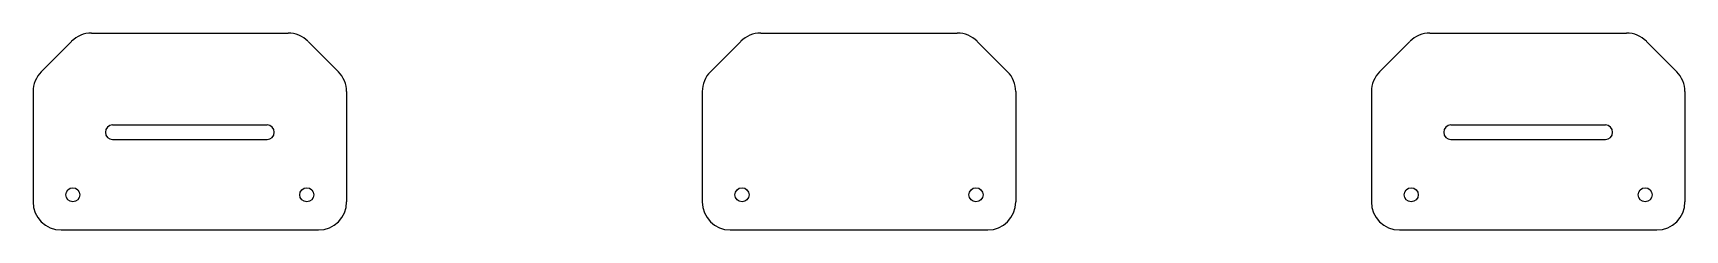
# Model space of a CAD drawing. Header units: millimetres. Extents: x -177 to 177, y 127 to 169.
import ezdxf

# ---------------------------------------------------------------- set-up
doc = ezdxf.new("R2010")
doc.units = ezdxf.units.MM

msp = doc.modelspace()

# ---------------------------------------------------------------- linework, layer by layer
at = {"color": 7, "linetype": 'Continuous', "lineweight": 25}
for p, q in [((-168.26, 167.07), (-174.74, 160.59)), ((-164.01, 168.83), (-121.99, 168.83)), ((-111.26, 160.59), (-117.74, 167.07)), ((-25.26, 167.07), (-31.74, 160.59)), ((-21.01, 168.83), (21.01, 168.83)), ((31.74, 160.59), (25.26, 167.07)), ((117.74, 167.07), (111.26, 160.59)), ((121.99, 168.83), (164.01, 168.83)), ((174.74, 160.59), (168.26, 167.07)), ((-176.5, 156.35), (-176.5, 132.83)), ((-109.5, 156.35), (-109.5, 132.83)), ((-33.5, 156.35), (-33.5, 132.83)), ((33.5, 156.35), (33.5, 132.83)), ((109.5, 156.35), (109.5, 132.83)), ((176.5, 156.35), (176.5, 132.83)), ((-159.5, 149.23), (-126.5, 149.23)), ((126.5, 149.23), (159.5, 149.23)), ((-159.5, 146.13), (-126.5, 146.13)), ((126.5, 146.13), (159.5, 146.13)), ((-170.5, 126.83), (-115.5, 126.83)), ((-27.5, 126.83), (27.5, 126.83)), ((115.5, 126.83), (170.5, 126.83))]:
    msp.add_line(p, q, dxfattribs=at)
for centre in [(-168, 134.33), (-118, 134.33), (-25, 134.33), (25, 134.33), (118, 134.33), (168, 134.33)]:
    msp.add_circle(centre, 1.5, dxfattribs=at)
for centre, radius, start, end in [((-164.01, 162.83), 6, 90, 135), ((-121.99, 162.83), 6, 45, 90), ((-21.01, 162.83), 6, 90, 135), ((21.01, 162.83), 6, 45, 90), ((121.99, 162.83), 6, 90, 135), ((164.01, 162.83), 6, 45, 90), ((-170.5, 156.35), 6, 135, 180), ((-115.5, 156.35), 6, 0, 45), ((-27.5, 156.35), 6, 135, 180), ((27.5, 156.35), 6, 0, 45), ((115.5, 156.35), 6, 135, 180), ((170.5, 156.35), 6, 0, 45), ((-159.5, 147.68), 1.55, 90, 270), ((-126.5, 147.68), 1.55, 270, 90), ((126.5, 147.68), 1.55, 90, 270), ((159.5, 147.68), 1.55, 270, 90), ((-170.5, 132.83), 6, 180, 270), ((-115.5, 132.83), 6, 270, 0), ((-27.5, 132.83), 6, 180, 270), ((27.5, 132.83), 6, 270, 0), ((115.5, 132.83), 6, 180, 270), ((170.5, 132.83), 6, 270, 0)]:
    msp.add_arc(centre, radius, start, end, dxfattribs=at)

doc.saveas('drawing.dxf')
